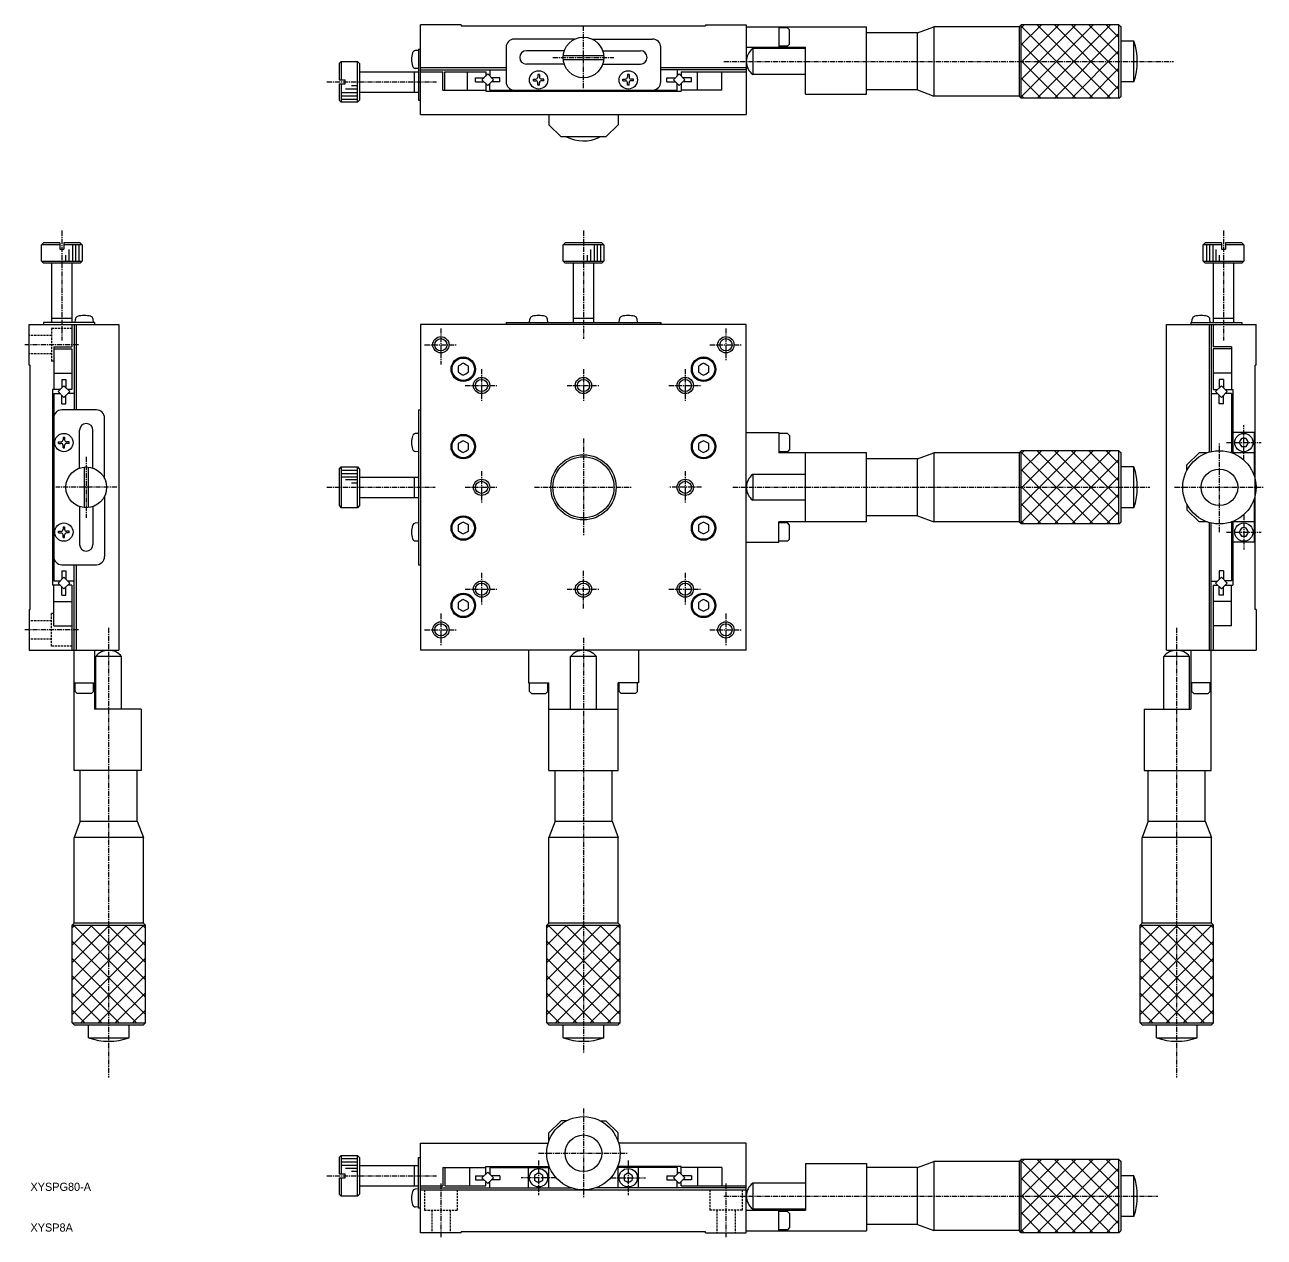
# Model space of a CAD drawing. Extents: x -289 to 254, y 20 to 318.
# Drawn here: x -288.5 to 15.8, y 20.2 to 317.9 of the extents above; entities that cross this region are included whole.
import ezdxf

# ---------------------------------------------------------------- set-up
doc = ezdxf.new("R2010")
doc.units = 0
doc.linetypes.add('CENTER', pattern=[2, 1.25, -0.25, 0.25, -0.25])
doc.linetypes.add('DASHED', pattern=[0.75, 0.5, -0.25])
doc.layers.get('0').update_dxf_attribs({"linetype": 'CONTINUOUS'})
doc.layers.add('CENTER', color=1, linetype='CENTER')

msp = doc.modelspace()

# ---------------------------------------------------------------- linework, layer by layer
at = {"color": 7, "linetype": 'CONTINUOUS'}
for p, q in [((-181.36, 317.86), (-191.36, 317.86)), ((-191.36, 295.86), (-191.36, 317.86)), ((-181.36, 317.86), (-181.36, 317.66)), ((-181.36, 317.66), (-121.36, 317.66)), ((-121.36, 317.86), (-111.36, 317.86)), ((-121.36, 317.86), (-121.36, 317.66)), ((-111.36, 317.86), (-111.36, 295.86)), ((-111.36, 317.36), (-81.86, 317.36)), ((-103.36, 317.36), (-103.36, 312.36)), ((-101.26, 317.11), (-103.36, 317.11)), ((-100.76, 316.61), (-101.26, 317.11)), ((-100.76, 313.11), (-100.76, 316.61)), ((-81.86, 300.86), (-81.86, 317.36)), ((-69.36, 315.88), (-65.36, 317.38)), ((-65.36, 317.38), (-65.36, 300.38)), ((-44.36, 317.38), (-65.36, 317.38)), ((-44.36, 317.38), (-43.86, 317.88)), ((-44.36, 317.38), (-44.36, 300.38)), ((-43.86, 299.88), (-43.86, 317.88)), ((-19.86, 317.88), (-43.86, 317.88)), ((-19.86, 299.88), (-19.86, 317.88)), ((-19.86, 317.88), (-19.36, 317.38)), ((-19.36, 300.38), (-19.36, 317.38)), ((-153.54, 314.36), (-168.36, 314.36)), ((-149.18, 314.36), (-134.36, 314.36)), ((-69.36, 315.88), (-81.86, 315.88)), ((-69.36, 301.88), (-69.36, 315.88)), ((-16.22, 313.88), (-19.36, 313.88)), ((-16.22, 303.88), (-16.22, 313.88)), ((-191.86, 311.61), (-192.64, 311.55)), ((-191.86, 311.86), (-191.36, 311.86)), ((-191.86, 311.86), (-191.86, 299.36)), ((-170.36, 312.36), (-170.36, 303.86)), ((-156.08, 311.51), (-165.36, 311.51)), ((-146.64, 311.51), (-137.36, 311.51)), ((-132.36, 303.86), (-132.36, 312.36)), ((-111.36, 312.36), (-96.86, 312.36)), ((-109.79, 312.04), (-109.79, 305.69)), ((-96.86, 312.04), (-109.79, 312.04)), ((-101.26, 312.61), (-103.36, 312.61)), ((-101.26, 312.61), (-100.76, 313.11)), ((-96.86, 300.86), (-96.86, 312.36)), ((-211.36, 308.36), (-210.86, 308.86)), ((-211.36, 308.36), (-211.36, 304.36)), ((-210.86, 308.86), (-210.86, 304.36)), ((-210.86, 308.86), (-206.86, 308.86)), ((-206.86, 298.86), (-206.86, 308.86)), ((-206.86, 308.86), (-206.36, 308.36)), ((-206.36, 308.36), (-206.36, 299.36)), ((-156.08, 308.21), (-165.36, 308.21)), ((-156.33, 310.36), (-146.38, 310.36)), ((-156.33, 309.36), (-146.38, 309.36)), ((-146.64, 308.21), (-137.36, 308.21)), ((-211.36, 304.36), (-209.86, 304.36)), ((-209.86, 303.36), (-209.86, 304.36)), ((-206.36, 306.36), (-191.86, 306.36)), ((-192.86, 301.36), (-192.86, 306.36)), ((-191.86, 307.11), (-192.64, 307.18)), ((-191.36, 307.36), (-170.36, 307.36)), ((-191.36, 306.86), (-170.36, 306.86)), ((-191.36, 306.36), (-185.86, 306.36)), ((-185.86, 301.86), (-185.86, 306.36)), ((-185.36, 306.36), (-175.36, 306.36)), ((-185.36, 301.86), (-185.36, 306.36)), ((-179.86, 301.86), (-179.86, 306.36)), ((-177.86, 303.88), (-177.86, 304.88)), ((-177.86, 304.88), (-175.77, 304.88)), ((-176.27, 304.38), (-174.86, 305.8)), ((-176.27, 304.38), (-174.86, 302.97)), ((-175.36, 306.36), (-175.36, 305.3)), ((-174.86, 305.8), (-173.44, 304.38)), ((-174.86, 302.97), (-173.44, 304.38)), ((-174.36, 306.86), (-174.36, 305.3)), ((-171.86, 304.88), (-173.94, 304.88)), ((-171.86, 303.88), (-171.86, 304.88)), ((-163.66, 304.56), (-163.06, 304.56)), ((-163.66, 304.16), (-163.66, 304.56)), ((-162.56, 305.66), (-162.56, 305.06)), ((-162.16, 305.66), (-162.56, 305.66)), ((-162.16, 305.66), (-162.16, 305.06)), ((-161.06, 304.56), (-161.66, 304.56)), ((-161.06, 304.16), (-161.06, 304.56)), ((-141.66, 304.56), (-141.06, 304.56)), ((-141.66, 304.16), (-141.66, 304.56)), ((-140.56, 305.66), (-140.56, 305.06)), ((-140.16, 305.66), (-140.56, 305.66)), ((-140.16, 305.66), (-140.16, 305.06)), ((-139.06, 304.56), (-139.66, 304.56)), ((-139.06, 304.16), (-139.06, 304.56)), ((-132.36, 307.36), (-111.36, 307.36)), ((-111.36, 306.86), (-132.36, 306.86)), ((-130.86, 304.88), (-128.77, 304.88)), ((-130.86, 303.88), (-130.86, 304.88)), ((-127.86, 305.8), (-129.27, 304.38)), ((-127.86, 302.97), (-129.27, 304.38)), ((-128.36, 306.86), (-128.36, 305.3)), ((-126.44, 304.38), (-127.86, 305.8)), ((-126.44, 304.38), (-127.86, 302.97)), ((-127.36, 306.36), (-111.36, 306.36)), ((-127.36, 306.36), (-127.36, 305.3)), ((-124.86, 304.88), (-126.94, 304.88)), ((-124.86, 303.88), (-124.86, 304.88)), ((-123.36, 301.86), (-123.36, 306.36)), ((-117.36, 301.86), (-117.36, 306.36)), ((-96.86, 305.69), (-109.79, 305.69)), ((-211.36, 303.36), (-211.36, 299.36)), ((-211.36, 303.36), (-209.86, 303.36)), ((-210.86, 303.36), (-210.86, 298.86)), ((-206.36, 301.36), (-191.86, 301.36)), ((-185.86, 301.86), (-175.36, 301.86)), ((-177.86, 303.88), (-175.77, 303.88)), ((-175.36, 303.47), (-175.36, 301.56)), ((-175.36, 301.56), (-127.36, 301.56)), ((-174.36, 301.86), (-174.36, 303.47)), ((-174.36, 301.86), (-128.36, 301.86)), ((-171.86, 303.88), (-173.94, 303.88)), ((-163.66, 304.16), (-163.06, 304.16)), ((-162.56, 303.06), (-162.56, 303.66)), ((-162.16, 303.06), (-162.56, 303.06)), ((-162.16, 303.06), (-162.16, 303.66)), ((-161.06, 304.16), (-161.66, 304.16)), ((-141.66, 304.16), (-141.06, 304.16)), ((-140.56, 303.06), (-140.56, 303.66)), ((-140.16, 303.06), (-140.56, 303.06)), ((-140.16, 303.06), (-140.16, 303.66)), ((-139.06, 304.16), (-139.66, 304.16)), ((-130.86, 303.88), (-128.77, 303.88)), ((-128.36, 301.86), (-128.36, 303.47)), ((-127.36, 303.47), (-127.36, 301.56)), ((-117.36, 301.86), (-127.36, 301.86)), ((-124.86, 303.88), (-126.94, 303.88)), ((-69.36, 301.88), (-81.86, 301.88)), ((-69.36, 301.88), (-65.36, 300.38)), ((-16.22, 303.88), (-19.36, 303.88)), ((-211.36, 299.36), (-210.86, 298.86)), ((-206.86, 298.86), (-210.86, 298.86)), ((-206.36, 299.36), (-206.86, 298.86)), ((-191.86, 299.36), (-191.36, 299.36)), ((-96.86, 300.86), (-81.86, 300.86)), ((-44.36, 300.38), (-65.36, 300.38)), ((-43.86, 299.88), (-44.36, 300.38)), ((-19.86, 299.88), (-43.86, 299.88)), ((-19.86, 299.88), (-19.36, 300.38)), ((-191.36, 295.86), (-111.36, 295.86)), ((-159.86, 295.86), (-159.86, 293.36)), ((-142.86, 295.86), (-142.86, 293.36)), ((-156.86, 290.36), (-159.86, 293.36)), ((-142.86, 293.36), (-145.86, 290.36)), ((-145.86, 290.36), (-156.86, 290.36)), ((-283.94, 264.32), (-284.44, 263.82)), ((-279.94, 263.82), (-284.44, 263.82)), ((-284.44, 259.82), (-284.44, 263.82)), ((-279.94, 264.32), (-283.94, 264.32)), ((-279.94, 264.32), (-279.94, 262.82)), ((-279.94, 262.82), (-278.94, 262.82)), ((-274.94, 264.32), (-278.94, 264.32)), ((-278.94, 264.32), (-278.94, 262.82)), ((-274.44, 263.82), (-278.94, 263.82)), ((-274.94, 264.32), (-274.44, 263.82)), ((-274.44, 263.82), (-274.44, 259.82)), ((-155.86, 264.32), (-156.36, 263.82)), ((-146.36, 263.82), (-156.36, 263.82)), ((-156.36, 259.82), (-156.36, 263.82)), ((-146.86, 264.32), (-155.86, 264.32)), ((-146.86, 264.32), (-146.36, 263.82)), ((-146.36, 263.82), (-146.36, 259.82)), ((1.3, 264.32), (0.8, 263.82)), ((5.3, 263.82), (0.8, 263.82)), ((0.8, 259.82), (0.8, 263.82)), ((5.3, 264.32), (1.3, 264.32)), ((5.3, 264.32), (5.3, 262.82)), ((5.3, 262.82), (6.3, 262.82)), ((10.3, 264.32), (6.3, 264.32)), ((6.3, 264.32), (6.3, 262.82)), ((10.8, 263.82), (6.3, 263.82)), ((10.3, 264.32), (10.8, 263.82)), ((10.8, 263.82), (10.8, 259.82)), ((-284.44, 259.82), (-274.44, 259.82)), ((-283.94, 259.32), (-284.44, 259.82)), ((-274.94, 259.32), (-283.94, 259.32)), ((-281.94, 259.32), (-281.94, 244.82)), ((-276.94, 259.32), (-276.94, 244.82)), ((-274.44, 259.82), (-274.94, 259.32)), ((-156.36, 259.82), (-146.36, 259.82)), ((-155.86, 259.32), (-156.36, 259.82)), ((-146.86, 259.32), (-155.86, 259.32)), ((-153.86, 259.32), (-153.86, 244.82)), ((-148.86, 259.32), (-148.86, 244.82)), ((-146.36, 259.82), (-146.86, 259.32)), ((0.8, 259.82), (10.8, 259.82)), ((1.3, 259.32), (0.8, 259.82)), ((10.3, 259.32), (1.3, 259.32)), ((3.3, 259.32), (3.3, 244.82)), ((8.3, 259.32), (8.3, 244.82)), ((10.8, 259.82), (10.3, 259.32)), ((-287.44, 234.32), (-287.44, 244.32)), ((-287.44, 244.32), (-265.44, 244.32)), ((-283.94, 244.82), (-283.94, 244.32)), ((-271.44, 244.82), (-283.94, 244.82)), ((-281.94, 245.82), (-276.94, 245.82)), ((-276.94, 244.32), (-276.94, 238.82)), ((-276.44, 244.32), (-276.44, 223.32)), ((-276.19, 244.82), (-276.12, 245.6)), ((-275.94, 244.32), (-275.94, 223.32)), ((-271.69, 244.82), (-271.75, 245.6)), ((-271.44, 244.82), (-271.44, 244.32)), ((-265.44, 244.32), (-265.44, 164.32)), ((-191.36, 244.32), (-191.36, 164.32)), ((-111.36, 244.32), (-191.36, 244.32)), ((-170.36, 244.82), (-132.36, 244.82)), ((-170.36, 244.82), (-170.36, 244.32)), ((-164.61, 244.82), (-164.54, 245.6)), ((-160.11, 244.82), (-160.18, 245.6)), ((-153.86, 245.82), (-148.86, 245.82)), ((-142.61, 244.82), (-142.54, 245.6)), ((-138.11, 244.82), (-138.18, 245.6)), ((-132.36, 244.82), (-132.36, 244.32)), ((-111.36, 164.32), (-111.36, 244.32)), ((-8.2, 244.32), (13.8, 244.32)), ((-8.2, 164.32), (-8.2, 244.32)), ((-2.2, 244.82), (-2.2, 244.32)), ((-2.2, 244.82), (10.3, 244.82)), ((-1.95, 244.82), (-1.88, 245.6)), ((2.3, 244.32), (2.3, 212.97)), ((2.55, 244.82), (2.48, 245.6)), ((2.8, 244.32), (2.8, 213.1)), ((3.3, 245.82), (8.3, 245.82)), ((3.3, 244.32), (3.3, 238.82)), ((10.3, 244.82), (10.3, 244.32)), ((13.8, 234.32), (13.8, 244.32)), ((-281.44, 238.82), (-276.94, 238.82)), ((-281.44, 238.82), (-281.44, 228.32)), ((-281.44, 238.32), (-276.94, 238.32)), ((-276.94, 238.32), (-276.94, 228.32)), ((7.8, 238.82), (3.3, 238.82)), ((3.3, 238.32), (3.3, 228.32)), ((7.8, 238.32), (3.3, 238.32)), ((7.8, 238.82), (7.8, 228.32)), ((-287.44, 234.32), (-287.24, 234.32)), ((-287.24, 174.32), (-287.24, 234.32)), ((-281.44, 232.32), (-276.94, 232.32)), ((7.8, 232.32), (3.3, 232.32)), ((13.8, 234.32), (13.6, 234.32)), ((13.6, 174.32), (13.6, 234.32)), ((-281.74, 228.32), (-281.74, 180.32)), ((-279.83, 228.32), (-281.74, 228.32)), ((-278.92, 229.24), (-280.33, 227.82)), ((-279.42, 230.82), (-278.42, 230.82)), ((-279.42, 230.82), (-279.42, 228.74)), ((-278.92, 229.24), (-277.5, 227.82)), ((-278.42, 230.82), (-278.42, 228.74)), ((-276.94, 228.32), (-278, 228.32)), ((3.3, 228.32), (4.37, 228.32)), ((5.28, 229.24), (3.87, 227.82)), ((5.78, 230.82), (4.78, 230.82)), ((4.78, 230.82), (4.78, 228.74)), ((5.28, 229.24), (6.7, 227.82)), ((5.78, 230.82), (5.78, 228.74)), ((6.2, 228.32), (8.1, 228.32)), ((8.1, 228.32), (8.1, 212.82)), ((-281.44, 227.32), (-281.44, 181.33)), ((-281.44, 227.32), (-279.83, 227.32)), ((-280.33, 227.82), (-278.92, 226.41)), ((-279.42, 224.82), (-279.42, 226.91)), ((-277.5, 227.82), (-278.92, 226.41)), ((-278.42, 224.82), (-278.42, 226.91)), ((-276.44, 227.32), (-278, 227.32)), ((2.8, 227.32), (4.37, 227.32)), ((3.87, 227.82), (5.28, 226.41)), ((4.78, 224.82), (4.78, 226.91)), ((6.7, 227.82), (5.28, 226.41)), ((5.78, 224.82), (5.78, 226.91)), ((7.8, 227.32), (6.19, 227.32)), ((7.8, 227.32), (7.8, 212.82)), ((-270.94, 223.32), (-279.44, 223.32)), ((-279.42, 224.82), (-278.42, 224.82)), ((-191.86, 223.32), (-191.86, 185.32)), ((-191.86, 223.32), (-191.36, 223.32)), ((5.78, 224.82), (4.78, 224.82)), ((-268.94, 206.5), (-268.94, 221.32)), ((-279.14, 216.62), (-279.14, 216.02)), ((-279.14, 216.62), (-278.74, 216.62)), ((-278.74, 216.62), (-278.74, 216.02)), ((-275.09, 209.04), (-275.09, 218.32)), ((-271.79, 209.04), (-271.79, 218.32)), ((-191.86, 217.57), (-192.64, 217.5)), ((-111.36, 217.82), (-103.36, 217.82)), ((-103.36, 217.82), (-103.36, 212.82)), ((-101.26, 217.57), (-103.36, 217.57)), ((-101.26, 217.57), (-100.76, 217.07)), ((-100.76, 217.07), (-100.76, 213.57)), ((13.3, 217.82), (8.3, 217.82)), ((13.3, 217.82), (13.3, 207.28)), ((-280.24, 215.52), (-279.64, 215.52)), ((-280.24, 215.12), (-280.24, 215.52)), ((-280.24, 215.12), (-279.64, 215.12)), ((-279.14, 214.02), (-279.14, 214.62)), ((-279.14, 214.02), (-278.74, 214.02)), ((-278.74, 214.02), (-278.74, 214.62)), ((-277.64, 215.52), (-278.24, 215.52)), ((-277.64, 215.12), (-278.24, 215.12)), ((-277.64, 215.12), (-277.64, 215.52)), ((-191.86, 213.07), (-192.64, 213.14)), ((-101.26, 213.07), (-103.36, 213.07)), ((-100.76, 213.57), (-101.26, 213.07)), ((-44.36, 212.82), (-43.86, 213.32)), ((-43.86, 195.32), (-43.86, 213.32)), ((-19.86, 213.32), (-43.86, 213.32)), ((-19.86, 195.32), (-19.86, 213.32)), ((-19.86, 213.32), (-19.36, 212.82)), ((-81.86, 212.82), (-103.36, 212.82)), ((-96.86, 195.82), (-96.86, 212.82)), ((-81.86, 195.82), (-81.86, 212.82)), ((-69.36, 211.32), (-81.86, 211.32)), ((-69.36, 211.32), (-65.36, 212.82)), ((-69.36, 197.32), (-69.36, 211.32)), ((-65.36, 212.82), (-65.36, 195.82)), ((-44.36, 212.82), (-65.36, 212.82)), ((-44.36, 212.82), (-44.36, 195.82)), ((-19.36, 195.82), (-19.36, 212.82)), ((-0.2, 212.82), (-3.2, 209.82)), ((1.84, 212.82), (-0.2, 212.82)), ((13.3, 212.82), (7.76, 212.82)), ((-273.94, 209.3), (-273.94, 199.35)), ((-272.94, 209.3), (-272.94, 199.35)), ((-211.36, 208.82), (-210.86, 209.32)), ((-211.36, 208.82), (-211.36, 199.82)), ((-210.86, 209.32), (-210.86, 199.32)), ((-210.86, 209.32), (-206.86, 209.32)), ((-206.86, 199.32), (-206.86, 209.32)), ((-206.86, 209.32), (-206.36, 208.82)), ((-206.36, 208.82), (-206.36, 199.82)), ((-109.79, 207.5), (-109.79, 201.15)), ((-96.86, 207.5), (-109.79, 207.5)), ((-16.22, 209.32), (-19.36, 209.32)), ((-16.22, 199.32), (-16.22, 209.32)), ((-3.2, 208.45), (-3.2, 209.82)), ((-206.36, 206.82), (-191.86, 206.82)), ((-192.86, 201.82), (-192.86, 206.82)), ((-268.94, 202.14), (-268.94, 187.32)), ((-206.36, 201.82), (-191.86, 201.82)), ((-96.86, 201.15), (-109.79, 201.15)), ((13.3, 201.36), (13.3, 190.82)), ((-275.09, 199.6), (-275.09, 190.32)), ((-271.79, 199.6), (-271.79, 190.32)), ((-211.36, 199.82), (-210.86, 199.32)), ((-206.86, 199.32), (-210.86, 199.32)), ((-206.36, 199.82), (-206.86, 199.32)), ((-16.22, 199.32), (-19.36, 199.32)), ((-3.2, 200.2), (-3.2, 198.82)), ((-3.2, 198.82), (-0.2, 195.82)), ((-191.86, 195.57), (-192.64, 195.5)), ((-81.86, 195.82), (-103.36, 195.82)), ((-103.36, 190.82), (-103.36, 195.82)), ((-101.26, 195.57), (-103.36, 195.57)), ((-100.76, 195.07), (-101.26, 195.57)), ((-100.76, 191.57), (-100.76, 195.07)), ((-69.36, 197.32), (-81.86, 197.32)), ((-69.36, 197.32), (-65.36, 195.82)), ((-44.36, 195.82), (-65.36, 195.82)), ((-43.86, 195.32), (-44.36, 195.82)), ((-19.86, 195.32), (-43.86, 195.32)), ((-19.86, 195.32), (-19.36, 195.82)), ((1.84, 195.82), (-0.2, 195.82)), ((2.3, 195.68), (2.3, 164.32)), ((2.8, 134.82), (2.8, 195.55)), ((13.3, 195.82), (7.76, 195.82)), ((7.8, 195.84), (7.8, 181.33)), ((8.1, 195.82), (8.1, 180.32)), ((-280.24, 193.52), (-279.64, 193.52)), ((-280.24, 193.12), (-280.24, 193.52)), ((-280.24, 193.12), (-279.64, 193.12)), ((-279.14, 194.62), (-279.14, 194.02)), ((-279.14, 194.62), (-278.74, 194.62)), ((-279.14, 192.02), (-279.14, 192.62)), ((-279.14, 192.02), (-278.74, 192.02)), ((-278.74, 194.62), (-278.74, 194.02)), ((-278.74, 192.02), (-278.74, 192.62)), ((-277.64, 193.52), (-278.24, 193.52)), ((-277.64, 193.12), (-278.24, 193.12)), ((-277.64, 193.12), (-277.64, 193.52)), ((-191.86, 191.07), (-192.64, 191.14)), ((-111.36, 190.82), (-103.36, 190.82)), ((-101.26, 191.07), (-103.36, 191.07)), ((-101.26, 191.07), (-100.76, 191.57)), ((13.3, 190.82), (8.3, 190.82)), ((-279.44, 185.32), (-270.94, 185.32)), ((-279.42, 183.82), (-279.42, 181.74)), ((-279.42, 183.82), (-278.42, 183.82)), ((-278.42, 183.82), (-278.42, 181.74)), ((-276.44, 134.82), (-276.44, 185.32)), ((-275.94, 185.32), (-275.94, 164.32)), ((-191.86, 185.32), (-191.36, 185.32)), ((4.78, 183.82), (4.78, 181.74)), ((5.78, 183.82), (4.78, 183.82)), ((5.78, 183.82), (5.78, 181.74)), ((-279.83, 180.32), (-281.74, 180.32)), ((-281.44, 181.33), (-279.83, 181.33)), ((-281.44, 170.32), (-281.44, 180.32)), ((-280.33, 180.82), (-278.92, 182.24)), ((-278.92, 179.41), (-280.33, 180.82)), ((-279.42, 177.82), (-279.42, 179.91)), ((-277.5, 180.82), (-278.92, 182.24)), ((-278.92, 179.41), (-277.5, 180.82)), ((-278.42, 177.82), (-278.42, 179.91)), ((-276.44, 181.32), (-278, 181.32)), ((-276.94, 180.32), (-278, 180.32)), ((-276.94, 180.32), (-276.94, 164.32)), ((2.8, 181.32), (4.37, 181.32)), ((3.3, 180.32), (3.3, 164.32)), ((3.3, 180.32), (4.37, 180.32)), ((3.87, 180.82), (5.28, 182.24)), ((5.28, 179.41), (3.87, 180.82)), ((4.78, 177.82), (4.78, 179.91)), ((6.7, 180.82), (5.28, 182.24)), ((5.28, 179.41), (6.7, 180.82)), ((5.78, 177.82), (5.78, 179.91)), ((7.8, 181.33), (6.19, 181.33)), ((6.2, 180.32), (8.1, 180.32)), ((7.8, 170.32), (7.8, 180.32)), ((-279.42, 177.82), (-278.42, 177.82)), ((5.78, 177.82), (4.78, 177.82)), ((-287.44, 174.32), (-287.44, 164.32)), ((-287.44, 174.32), (-287.24, 174.32)), ((-281.44, 176.32), (-276.94, 176.32)), ((7.8, 176.32), (3.3, 176.32)), ((13.8, 174.32), (13.6, 174.32)), ((13.8, 174.32), (13.8, 164.32)), ((-281.44, 170.32), (-276.94, 170.32)), ((7.8, 170.32), (3.3, 170.32)), ((-287.44, 164.32), (-265.44, 164.32)), ((-271.44, 164.32), (-271.44, 149.82)), ((-264.76, 162.75), (-271.11, 162.75)), ((-271.11, 149.82), (-271.11, 162.75)), ((-264.76, 149.82), (-264.76, 162.75)), ((-111.36, 164.32), (-191.36, 164.32)), ((-164.86, 164.32), (-164.86, 156.32)), ((-148.18, 162.75), (-154.53, 162.75)), ((-154.53, 149.82), (-154.53, 162.75)), ((-148.18, 149.82), (-148.18, 162.75)), ((-137.86, 164.32), (-137.86, 156.32)), ((-2.52, 162.75), (-8.87, 162.75)), ((-8.87, 149.82), (-8.87, 162.75)), ((-8.2, 164.32), (13.8, 164.32)), ((-2.52, 149.82), (-2.52, 162.75)), ((-2.2, 164.32), (-2.2, 149.82)), ((-276.44, 156.32), (-271.44, 156.32)), ((-276.19, 154.22), (-276.19, 156.32)), ((-271.69, 154.22), (-271.69, 156.32)), ((-164.86, 156.32), (-159.86, 156.32)), ((-164.61, 154.22), (-164.61, 156.32)), ((-160.11, 154.22), (-160.11, 156.32)), ((-159.86, 134.82), (-159.86, 156.32)), ((-137.86, 156.32), (-142.86, 156.32)), ((-142.86, 134.82), (-142.86, 156.32)), ((-142.61, 154.22), (-142.61, 156.32)), ((-138.11, 154.22), (-138.11, 156.32)), ((2.8, 156.32), (-2.2, 156.32)), ((-1.95, 154.22), (-1.95, 156.32)), ((2.55, 154.22), (2.55, 156.32)), ((-275.69, 153.72), (-276.19, 154.22)), ((-272.19, 153.72), (-275.69, 153.72)), ((-271.69, 154.22), (-272.19, 153.72)), ((-164.61, 154.22), (-164.11, 153.72)), ((-164.11, 153.72), (-160.61, 153.72)), ((-160.61, 153.72), (-160.11, 154.22)), ((-142.11, 153.72), (-142.61, 154.22)), ((-138.61, 153.72), (-142.11, 153.72)), ((-138.11, 154.22), (-138.61, 153.72)), ((-1.95, 154.22), (-1.45, 153.72)), ((-1.45, 153.72), (2.05, 153.72)), ((2.05, 153.72), (2.55, 154.22)), ((-259.94, 149.82), (-271.44, 149.82)), ((-259.94, 149.82), (-259.94, 134.82)), ((-159.86, 149.82), (-142.86, 149.82)), ((-13.7, 149.82), (-13.7, 134.82)), ((-13.7, 149.82), (-2.2, 149.82)), ((-259.94, 134.82), (-276.44, 134.82)), ((-274.92, 122.32), (-274.92, 134.82)), ((-260.92, 122.32), (-260.92, 134.82)), ((-159.86, 134.82), (-142.86, 134.82)), ((-158.34, 122.32), (-158.34, 134.82)), ((-144.34, 122.32), (-144.34, 134.82)), ((-13.7, 134.82), (2.8, 134.82)), ((-12.68, 122.32), (-12.68, 134.82)), ((1.32, 122.32), (1.32, 134.82)), ((-274.92, 122.32), (-276.42, 118.32)), ((-274.92, 122.32), (-260.92, 122.32)), ((-260.92, 122.32), (-259.42, 118.32)), ((-158.34, 122.32), (-159.84, 118.32)), ((-158.34, 122.32), (-144.34, 122.32)), ((-144.34, 122.32), (-142.84, 118.32)), ((-12.68, 122.32), (-14.18, 118.32)), ((-12.68, 122.32), (1.32, 122.32)), ((1.32, 122.32), (2.82, 118.32)), ((-259.42, 118.32), (-276.42, 118.32)), ((-276.42, 97.32), (-276.42, 118.32)), ((-259.42, 97.32), (-259.42, 118.32)), ((-142.84, 118.32), (-159.84, 118.32)), ((-159.84, 97.32), (-159.84, 118.32)), ((-142.84, 97.32), (-142.84, 118.32)), ((2.82, 118.32), (-14.18, 118.32)), ((-14.18, 97.32), (-14.18, 118.32)), ((2.82, 97.32), (2.82, 118.32)), ((-276.92, 96.82), (-276.42, 97.32)), ((-276.92, 96.14), (-276.24, 96.82)), ((-276.92, 96.82), (-258.92, 96.82)), ((-276.92, 72.82), (-276.92, 96.82)), ((-259.42, 97.32), (-276.42, 97.32)), ((-259.42, 97.32), (-258.92, 96.82)), ((-258.92, 72.82), (-258.92, 96.82)), ((-160.34, 96.82), (-159.84, 97.32)), ((-160.34, 96.14), (-159.66, 96.82)), ((-160.34, 96.82), (-142.34, 96.82)), ((-160.34, 72.82), (-160.34, 96.82)), ((-142.84, 97.32), (-159.84, 97.32)), ((-142.84, 97.32), (-142.34, 96.82)), ((-142.34, 72.82), (-142.34, 96.82)), ((-14.68, 96.82), (-14.18, 97.32)), ((-14.68, 96.82), (3.32, 96.82)), ((-14.68, 72.82), (-14.68, 96.82)), ((2.82, 97.32), (-14.18, 97.32)), ((2.82, 97.32), (3.32, 96.82)), ((3.32, 72.82), (3.32, 96.82)), ((-276.92, 72.82), (-258.92, 72.82)), ((-276.92, 72.82), (-276.42, 72.32)), ((-276.42, 72.32), (-259.42, 72.32)), ((-272.92, 69.18), (-272.92, 72.32)), ((-262.92, 69.18), (-262.92, 72.32)), ((-258.92, 72.82), (-259.42, 72.32)), ((-160.34, 72.82), (-142.34, 72.82)), ((-160.34, 72.82), (-159.84, 72.32)), ((-159.84, 72.32), (-142.84, 72.32)), ((-156.34, 69.18), (-156.34, 72.32)), ((-146.34, 69.18), (-146.34, 72.32)), ((-142.34, 72.82), (-142.84, 72.32)), ((-14.68, 72.82), (3.32, 72.82)), ((-14.68, 72.82), (-14.18, 72.32)), ((-14.18, 72.32), (2.82, 72.32)), ((-10.68, 69.18), (-10.68, 72.32)), ((-0.68, 69.18), (-0.68, 72.32)), ((3.32, 72.82), (2.82, 72.32)), ((-272.92, 69.18), (-262.92, 69.18)), ((-156.34, 69.18), (-146.34, 69.18)), ((-10.68, 69.18), (-0.68, 69.18)), ((-156.86, 48.81), (-159.86, 45.81)), ((-155.48, 48.81), (-156.86, 48.81)), ((-147.24, 48.81), (-145.86, 48.81)), ((-145.86, 48.81), (-142.86, 45.81)), ((-159.86, 43.76), (-159.86, 45.81)), ((-142.86, 43.76), (-142.86, 45.81)), ((-191.36, 21.31), (-191.36, 43.31)), ((-191.36, 43.31), (-160, 43.31)), ((-111.36, 43.31), (-142.71, 43.31)), ((-111.36, 21.31), (-111.36, 43.31)), ((-211.36, 39.81), (-210.86, 40.31)), ((-211.36, 39.81), (-211.36, 35.81)), ((-210.86, 40.31), (-210.86, 35.81)), ((-210.86, 40.31), (-206.86, 40.31)), ((-206.86, 30.31), (-206.86, 40.31)), ((-206.86, 40.31), (-206.36, 39.81)), ((-206.36, 39.81), (-206.36, 30.81)), ((-191.86, 39.81), (-191.36, 39.81)), ((-191.86, 27.31), (-191.86, 39.81)), ((-206.36, 37.81), (-191.86, 37.81)), ((-192.86, 32.81), (-192.86, 37.81)), ((-185.86, 37.31), (-185.86, 32.81)), ((-185.86, 37.31), (-175.36, 37.31)), ((-185.36, 37.31), (-185.36, 32.81)), ((-179.36, 37.31), (-179.36, 32.81)), ((-175.36, 35.7), (-175.36, 37.61)), ((-175.36, 37.61), (-159.86, 37.61)), ((-174.36, 37.31), (-174.36, 35.7)), ((-174.36, 37.31), (-159.86, 37.31)), ((-164.86, 32.31), (-164.86, 37.31)), ((-159.86, 32.31), (-159.86, 37.61)), ((-142.86, 32.31), (-142.86, 37.85)), ((-127.36, 37.61), (-142.86, 37.61)), ((-128.36, 37.31), (-142.86, 37.31)), ((-137.86, 32.31), (-137.86, 37.31)), ((-128.36, 37.31), (-128.36, 35.7)), ((-127.36, 35.7), (-127.36, 37.61)), ((-117.36, 37.31), (-127.36, 37.31)), ((-123.36, 37.31), (-123.36, 32.81)), ((-117.36, 37.31), (-117.36, 32.81)), ((-96.86, 38.31), (-81.86, 38.31)), ((-96.86, 38.31), (-96.86, 26.81)), ((-81.86, 38.31), (-81.86, 21.81)), ((-69.36, 37.32), (-81.86, 37.32)), ((-69.36, 37.32), (-65.36, 38.82)), ((-69.36, 23.32), (-69.36, 37.32)), ((-65.36, 38.82), (-65.36, 21.82)), ((-44.36, 38.82), (-65.36, 38.82)), ((-44.36, 38.82), (-43.86, 39.32)), ((-44.36, 38.82), (-44.36, 21.82)), ((-43.86, 21.32), (-43.86, 39.32)), ((-19.86, 39.32), (-43.86, 39.32)), ((-19.86, 21.32), (-19.86, 39.32)), ((-19.86, 39.32), (-19.36, 38.82)), ((-19.36, 21.82), (-19.36, 38.82)), ((-211.36, 35.81), (-209.86, 35.81)), ((-211.36, 34.81), (-211.36, 30.81)), ((-211.36, 34.81), (-209.86, 34.81)), ((-210.86, 34.81), (-210.86, 30.31)), ((-209.86, 34.81), (-209.86, 35.81)), ((-177.86, 35.29), (-177.86, 34.29)), ((-177.86, 35.29), (-175.77, 35.29)), ((-177.86, 34.29), (-175.77, 34.29)), ((-176.27, 34.79), (-174.86, 36.2)), ((-176.27, 34.79), (-174.86, 33.37)), ((-175.36, 32.81), (-175.36, 33.87)), ((-174.86, 36.2), (-173.44, 34.79)), ((-174.86, 33.37), (-173.44, 34.79)), ((-174.36, 32.31), (-174.36, 33.87)), ((-171.86, 35.29), (-173.94, 35.29)), ((-171.86, 34.29), (-173.94, 34.29)), ((-171.86, 35.29), (-171.86, 34.29)), ((-130.86, 35.29), (-128.77, 35.29)), ((-130.86, 35.29), (-130.86, 34.29)), ((-130.86, 34.29), (-128.77, 34.29)), ((-127.86, 36.2), (-129.27, 34.79)), ((-127.86, 33.37), (-129.27, 34.79)), ((-128.36, 32.31), (-128.36, 33.87)), ((-126.44, 34.79), (-127.86, 36.2)), ((-126.44, 34.79), (-127.86, 33.37)), ((-127.36, 32.81), (-127.36, 33.87)), ((-124.86, 35.29), (-126.94, 35.29)), ((-124.86, 34.29), (-126.94, 34.29)), ((-124.86, 35.29), (-124.86, 34.29)), ((-109.79, 33.48), (-109.79, 27.13)), ((-96.86, 33.48), (-109.79, 33.48)), ((-16.22, 35.32), (-19.36, 35.32)), ((-16.22, 25.32), (-16.22, 35.32)), ((-211.36, 30.81), (-210.86, 30.31)), ((-206.36, 30.81), (-206.86, 30.31)), ((-206.36, 32.81), (-191.86, 32.81)), ((-191.86, 32.06), (-192.64, 31.99)), ((-191.36, 32.81), (-185.86, 32.81)), ((-191.36, 32.31), (-154.32, 32.31)), ((-191.36, 31.81), (-111.36, 31.81)), ((-185.36, 32.81), (-175.36, 32.81)), ((-111.36, 32.31), (-148.4, 32.31)), ((-127.36, 32.81), (-111.36, 32.81)), ((-206.86, 30.31), (-210.86, 30.31)), ((-191.86, 27.56), (-192.64, 27.63)), ((-191.36, 27.31), (-191.86, 27.31)), ((-111.36, 26.81), (-96.86, 26.81)), ((-96.86, 27.13), (-109.79, 27.13)), ((-103.36, 21.81), (-103.36, 26.81)), ((-101.26, 26.56), (-103.36, 26.56)), ((-101.26, 26.56), (-100.76, 26.06)), ((-100.76, 26.06), (-100.76, 22.56)), ((-16.22, 25.32), (-19.36, 25.32)), ((-181.36, 21.31), (-191.36, 21.31)), ((-181.36, 21.31), (-181.36, 21.51)), ((-121.36, 21.51), (-181.36, 21.51)), ((-121.36, 21.31), (-121.36, 21.51)), ((-121.36, 21.31), (-111.36, 21.31)), ((-111.36, 21.81), (-81.86, 21.81)), ((-101.26, 22.06), (-103.36, 22.06)), ((-100.76, 22.56), (-101.26, 22.06)), ((-69.36, 23.32), (-81.86, 23.32)), ((-69.36, 23.32), (-65.36, 21.82)), ((-44.36, 21.82), (-65.36, 21.82)), ((-43.86, 21.32), (-44.36, 21.82)), ((-19.86, 21.32), (-43.86, 21.32)), ((-19.86, 21.32), (-19.36, 21.82))]:
    msp.add_line(p, q, dxfattribs=at)
at = {"color": 3, "linetype": 'CONTINUOUS'}
for p, q in [((-43.86, 317.17), (-43.14, 317.88)), ((-43.86, 312.92), (-38.9, 317.88)), ((-43.86, 308.68), (-34.66, 317.88)), ((-43.86, 304.44), (-30.42, 317.88)), ((-43.86, 300.19), (-26.17, 317.88)), ((-26.21, 299.88), (-43.86, 317.53)), ((-21.96, 299.88), (-39.96, 317.88)), ((-39.93, 299.88), (-21.93, 317.88)), ((-19.86, 302.02), (-35.72, 317.88)), ((-19.86, 306.26), (-31.48, 317.88)), ((-19.86, 310.5), (-27.24, 317.88)), ((-19.86, 314.75), (-22.99, 317.88)), ((-35.69, 299.88), (-19.86, 315.71)), ((-30.45, 299.88), (-43.86, 313.29)), ((-31.44, 299.88), (-19.86, 311.47)), ((-34.69, 299.88), (-43.86, 309.05)), ((-38.94, 299.88), (-43.86, 304.8)), ((-27.2, 299.88), (-19.86, 307.22)), ((-206.86, 302.06), (-209.76, 302.06)), ((-206.86, 302.86), (-208.33, 302.86)), ((-22.96, 299.88), (-19.86, 302.98)), ((-210.86, 301.26), (-206.86, 301.26)), ((-210.86, 300.46), (-206.86, 300.46)), ((-210.86, 299.66), (-206.86, 299.66)), ((-43.18, 299.88), (-43.86, 300.56)), ((-277.64, 259.82), (-277.64, 262.72)), ((-276.84, 263.82), (-276.84, 259.82)), ((-276.04, 263.82), (-276.04, 259.82)), ((-275.24, 263.82), (-275.24, 259.82)), ((-149.56, 259.82), (-149.56, 262.72)), ((-148.76, 263.82), (-148.76, 259.82)), ((-147.96, 263.82), (-147.96, 259.82)), ((-147.16, 263.82), (-147.16, 259.82)), ((1.6, 263.82), (1.6, 259.82)), ((2.4, 263.82), (2.4, 259.82)), ((3.2, 263.82), (3.2, 259.82)), ((4, 259.82), (4, 262.72)), ((-278.44, 259.82), (-278.44, 261.3)), ((-150.36, 259.82), (-150.36, 261.3)), ((4.8, 259.82), (4.8, 261.3)), ((-43.86, 212.61), (-43.14, 213.32)), ((-43.86, 208.36), (-38.9, 213.32)), ((-43.86, 204.12), (-34.66, 213.32)), ((-43.86, 199.88), (-30.42, 213.32)), ((-43.86, 195.64), (-26.17, 213.32)), ((-21.96, 195.32), (-39.96, 213.32)), ((-39.93, 195.32), (-21.93, 213.32)), ((-19.86, 197.46), (-35.72, 213.32)), ((-19.86, 201.7), (-31.48, 213.32)), ((-19.86, 205.94), (-27.24, 213.32)), ((-19.86, 210.19), (-22.99, 213.32)), ((-26.21, 195.32), (-43.86, 212.97)), ((-35.69, 195.32), (-19.86, 211.15)), ((-210.86, 208.52), (-206.86, 208.52)), ((-210.86, 207.72), (-206.86, 207.72)), ((-30.45, 195.32), (-43.86, 208.73)), ((-210.86, 206.92), (-206.86, 206.92)), ((-206.86, 206.12), (-209.76, 206.12)), ((-206.86, 205.32), (-208.33, 205.32)), ((-34.69, 195.32), (-43.86, 204.49)), ((-31.44, 195.32), (-19.86, 206.91)), ((-27.2, 195.32), (-19.86, 202.66)), ((-38.94, 195.32), (-43.86, 200.25)), ((-22.96, 195.32), (-19.86, 198.42)), ((-43.18, 195.32), (-43.86, 196)), ((-276.92, 79.17), (-259.27, 96.82)), ((-276.92, 83.41), (-263.51, 96.82)), ((-276.92, 87.66), (-267.75, 96.82)), ((-276.92, 91.9), (-271.99, 96.82)), ((-276.6, 96.82), (-258.92, 79.14)), ((-272.36, 96.82), (-258.92, 83.38)), ((-268.12, 96.82), (-258.92, 87.62)), ((-263.88, 96.82), (-258.92, 91.86)), ((-259.63, 96.82), (-258.92, 96.11)), ((-160.34, 79.17), (-142.69, 96.82)), ((-160.34, 83.41), (-146.93, 96.82)), ((-160.34, 87.66), (-151.18, 96.82)), ((-160.34, 91.9), (-155.42, 96.82)), ((-160.03, 96.82), (-142.34, 79.14)), ((-155.79, 96.82), (-142.34, 83.38)), ((-151.54, 96.82), (-142.34, 87.62)), ((-147.3, 96.82), (-142.34, 91.86)), ((-143.06, 96.82), (-142.34, 96.11)), ((-14.68, 79.17), (2.97, 96.82)), ((-14.68, 83.41), (-1.27, 96.82)), ((-14.68, 87.66), (-5.51, 96.82)), ((-14.68, 91.9), (-9.76, 96.82)), ((-14.68, 96.14), (-14, 96.82)), ((-14.37, 96.82), (3.32, 79.14)), ((-10.12, 96.82), (3.32, 83.38)), ((-5.88, 96.82), (3.32, 87.62)), ((-1.64, 96.82), (3.32, 91.86)), ((2.6, 96.82), (3.32, 96.11)), ((-276.92, 74.93), (-258.92, 92.93)), ((-276.92, 92.89), (-258.92, 74.89)), ((-160.34, 74.93), (-142.34, 92.93)), ((-160.34, 92.89), (-142.34, 74.89)), ((-14.68, 74.93), (3.32, 92.93)), ((-14.68, 92.89), (3.32, 74.89)), ((-276.92, 88.65), (-261.09, 72.82)), ((-274.78, 72.82), (-258.92, 88.69)), ((-160.34, 88.65), (-144.51, 72.82)), ((-158.2, 72.82), (-142.34, 88.69)), ((-14.68, 88.65), (1.15, 72.82)), ((-12.54, 72.82), (3.32, 88.69)), ((-276.92, 84.41), (-265.33, 72.82)), ((-270.54, 72.82), (-258.92, 84.44)), ((-160.34, 84.41), (-148.76, 72.82)), ((-153.96, 72.82), (-142.34, 84.44)), ((-14.68, 84.41), (-3.09, 72.82)), ((-8.3, 72.82), (3.32, 84.44)), ((-276.92, 80.16), (-269.58, 72.82)), ((-266.3, 72.82), (-258.92, 80.2)), ((-160.34, 80.16), (-153, 72.82)), ((-149.72, 72.82), (-142.34, 80.2)), ((-14.68, 80.16), (-7.34, 72.82)), ((-4.06, 72.82), (3.32, 80.2)), ((-276.92, 75.92), (-273.82, 72.82)), ((-262.05, 72.82), (-258.92, 75.96)), ((-160.34, 75.92), (-157.24, 72.82)), ((-145.48, 72.82), (-142.34, 75.96)), ((-14.68, 75.92), (-11.58, 72.82)), ((0.19, 72.82), (3.32, 75.96)), ((-210.86, 39.51), (-206.86, 39.51)), ((-210.86, 38.71), (-206.86, 38.71)), ((-210.86, 37.91), (-206.86, 37.91)), ((-206.86, 37.11), (-209.76, 37.11)), ((-43.86, 38.61), (-43.14, 39.32)), ((-43.86, 34.37), (-38.9, 39.32)), ((-43.86, 30.12), (-34.66, 39.32)), ((-43.86, 25.88), (-30.42, 39.32)), ((-43.86, 21.64), (-26.17, 39.32)), ((-26.21, 21.32), (-43.86, 38.98)), ((-21.96, 21.32), (-39.96, 39.32)), ((-39.93, 21.32), (-21.93, 39.32)), ((-19.86, 23.46), (-35.72, 39.32)), ((-35.69, 21.32), (-19.86, 37.15)), ((-19.86, 27.7), (-31.48, 39.32)), ((-19.86, 31.95), (-27.24, 39.32)), ((-19.86, 36.19), (-22.99, 39.32)), ((-206.86, 36.31), (-208.33, 36.31)), ((-30.45, 21.32), (-43.86, 34.73)), ((-34.69, 21.32), (-43.86, 30.49)), ((-31.44, 21.32), (-19.86, 32.91)), ((-27.2, 21.32), (-19.86, 28.67)), ((-38.94, 21.32), (-43.86, 26.25)), ((-22.96, 21.32), (-19.86, 24.42)), ((-43.18, 21.32), (-43.86, 22.01))]:
    msp.add_line(p, q, dxfattribs=at)
at = {"color": 3, "linetype": 'DASHED'}
for p, q in [((-281.94, 241.57), (-287.44, 241.57)), ((-276.94, 243.32), (-281.94, 243.32)), ((-281.94, 243.32), (-281.94, 235.32)), ((-281.94, 237.07), (-287.44, 237.07)), ((-281.44, 235.32), (-281.94, 235.32)), ((-281.94, 171.57), (-287.44, 171.57)), ((-281.94, 165.32), (-281.94, 173.32)), ((-281.44, 173.32), (-281.94, 173.32)), ((-281.94, 167.07), (-287.44, 167.07)), ((-276.94, 165.32), (-281.94, 165.32)), ((-190.36, 31.81), (-190.36, 26.81)), ((-182.36, 31.81), (-182.36, 26.81)), ((-120.36, 31.81), (-120.36, 26.81)), ((-112.36, 31.81), (-112.36, 26.81)), ((-190.36, 26.81), (-182.36, 26.81)), ((-188.61, 26.81), (-188.61, 21.31)), ((-184.11, 26.81), (-184.11, 21.31)), ((-112.36, 26.81), (-120.36, 26.81)), ((-118.61, 26.81), (-118.61, 21.31)), ((-114.11, 26.81), (-114.11, 21.31))]:
    msp.add_line(p, q, dxfattribs=at)
at = {"color": 7, "linetype": 'CONTINUOUS'}
for centre, radius in [((-151.36, 309.86), 5), ((-162.36, 304.36), 2.25), ((-140.36, 304.36), 2.25), ((-186.36, 239.32), 1.5), ((-116.36, 239.32), 1.5), ((-180.86, 233.32), 3), ((-180.86, 233.32), 2.75), ((-121.86, 233.32), 3), ((-121.86, 233.32), 2.75), ((-176.36, 229.32), 1.5), ((-151.36, 229.32), 1.5), ((-126.36, 229.32), 1.5), ((-278.94, 215.32), 2.25), ((-180.86, 214.32), 3), ((-180.86, 214.32), 2.75), ((-121.86, 214.32), 3), ((-121.86, 214.32), 2.75), ((10.8, 215.32), 2.25), ((4.8, 204.32), 9), ((-151.36, 204.32), 7.5), ((-273.44, 204.32), 5), ((4.8, 204.32), 4.5), ((-176.36, 204.32), 1.5), ((-126.36, 204.32), 1.5), ((-278.94, 193.32), 2.25), ((-180.86, 194.32), 3), ((-180.86, 194.32), 2.75), ((-121.86, 194.32), 3), ((-121.86, 194.32), 2.75), ((10.8, 193.32), 2.25), ((-176.36, 179.32), 1.5), ((-151.36, 179.32), 1.5), ((-126.36, 179.32), 1.5), ((-180.86, 175.32), 3), ((-180.86, 175.32), 2.75), ((-121.86, 175.32), 3), ((-121.86, 175.32), 2.75), ((-186.36, 169.32), 1.5), ((-116.36, 169.32), 1.5), ((-151.36, 40.81), 9), ((-151.36, 40.81), 4.5), ((-162.36, 34.81), 2.25), ((-140.36, 34.81), 2.25)]:
    msp.add_circle(centre, radius, dxfattribs=at)
at = {"color": 3, "linetype": 'CONTINUOUS'}
for centre, radius in [((-186.36, 239.32), 2), ((-116.36, 239.32), 2), ((-176.36, 229.32), 2), ((-151.36, 229.32), 2), ((-126.36, 229.32), 2), ((-151.36, 204.32), 8), ((-176.36, 204.32), 2), ((-126.36, 204.32), 2), ((-176.36, 179.32), 2), ((-151.36, 179.32), 2), ((-126.36, 179.32), 2), ((-186.36, 169.32), 2), ((-116.36, 169.32), 2)]:
    msp.add_circle(centre, radius, dxfattribs=at)
at = {"color": 7, "linetype": 'CONTINUOUS'}
for centre, radius, start, end in [((-168.36, 312.36), 2, 90, 180), ((-134.36, 312.36), 2, 0, 90), ((-30.36, 308.88), 15, 340.5288, 19.4712), ((-187.56, 309.36), 6, 164.5572, 195.4426), ((-192.57, 310.75), 0.8, 95.0005, 164.5571), ((-165.36, 309.86), 1.65, 90, 270), ((-137.36, 309.86), 1.65, 270, 90), ((-107.36, 308.86), 4, 127.463, 232.537), ((-192.57, 307.98), 0.8, 195.4426, 265.0004), ((-163.06, 305.06), 0.5, 270, 0), ((-161.66, 305.06), 0.5, 180, 270), ((-141.06, 305.06), 0.5, 270, 0), ((-139.66, 305.06), 0.5, 180, 270), ((-168.36, 303.86), 2, 180, 270), ((-163.06, 303.66), 0.5, 0, 90), ((-161.66, 303.66), 0.5, 90, 180), ((-141.06, 303.66), 0.5, 0, 90), ((-139.66, 303.66), 0.5, 90, 180), ((-134.36, 303.86), 2, 270, 0), ((-151.36, 298.36), 9, 242.7338, 295.8502), ((-273.94, 240.52), 6, 74.5572, 105.4426), ((-162.36, 240.52), 6, 74.553, 105.447), ((-140.36, 240.52), 6, 74.553, 105.447), ((0.3, 240.52), 6, 74.5574, 105.4428), ((-275.32, 245.53), 0.8, 105.4426, 175.0004), ((-272.55, 245.53), 0.8, 5.0005, 74.5571), ((-163.74, 245.53), 0.8, 105.444, 174.981), ((-160.98, 245.53), 0.8, 5.019, 74.556), ((-141.74, 245.53), 0.8, 105.444, 174.981), ((-138.98, 245.53), 0.8, 5.019, 74.556), ((-1.08, 245.53), 0.8, 105.4429, 174.9995), ((1.69, 245.53), 0.8, 4.9996, 74.5574), ((-176.5, 225.77), 10, 115.855, 124.133), ((-185.22, 225.77), 10, 55.854, 64.132), ((-117.5, 225.77), 10, 115.868, 124.146), ((-126.22, 225.77), 10, 55.867, 64.145), ((-172.14, 233.32), 10, 175.86, 184.135), ((-176.5, 240.88), 10, 235.854, 244.132), ((-185.22, 240.88), 10, 295.855, 304.133), ((-189.58, 233.32), 10, 355.86, 4.135), ((-113.14, 233.32), 10, 175.865, 184.14), ((-117.5, 240.88), 10, 235.867, 244.145), ((-126.22, 240.88), 10, 295.868, 304.146), ((-130.58, 233.32), 10, 355.865, 4.14), ((-279.44, 221.32), 2, 90, 180), ((-270.94, 221.32), 2, 0, 90), ((-273.44, 218.32), 1.65, 0, 180), ((-187.56, 215.32), 6, 164.553, 195.447), ((-192.57, 216.71), 0.8, 95.019, 164.556), ((18.58, 210.83), 10, 146.6837, 153.3029), ((10.8, 206.34), 10, 86.6837, 93.3029), ((3.02, 210.83), 10, 26.6837, 33.3029), ((-279.64, 216.02), 0.5, 270, 0), ((-279.64, 214.62), 0.5, 0, 90), ((-278.24, 216.02), 0.5, 180, 270), ((-278.24, 214.62), 0.5, 90, 180), ((-192.57, 213.94), 0.8, 195.444, 264.981), ((-172.14, 214.32), 10, 175.865, 184.14), ((-176.5, 206.77), 10, 115.868, 124.146), ((-176.5, 221.88), 10, 235.867, 244.145), ((-185.22, 206.77), 10, 55.867, 64.145), ((-185.22, 221.88), 10, 295.868, 304.146), ((-189.58, 214.32), 10, 355.865, 4.14), ((-113.14, 214.32), 10, 175.86, 184.135), ((-117.5, 206.77), 10, 115.855, 124.133), ((-117.5, 221.88), 10, 235.854, 244.132), ((-126.22, 206.77), 10, 55.854, 64.132), ((-126.22, 221.88), 10, 295.855, 304.133), ((-130.58, 214.32), 10, 355.86, 4.135), ((18.58, 219.81), 10, 206.6837, 213.3029), ((10.8, 224.31), 10, 266.6837, 273.3029), ((3.02, 219.81), 10, 326.6837, 333.3029), ((-107.36, 204.32), 4, 127.463, 232.537), ((-30.36, 204.32), 15, 340.5288, 19.4712), ((-187.56, 193.32), 6, 164.553, 195.447), ((-192.57, 194.71), 0.8, 95.019, 164.556), ((-172.14, 194.32), 10, 175.865, 184.14), ((-176.5, 186.77), 10, 115.868, 124.146), ((-185.22, 186.77), 10, 55.867, 64.145), ((-189.58, 194.32), 10, 355.865, 4.14), ((-113.14, 194.32), 10, 175.86, 184.135), ((-117.5, 186.77), 10, 115.855, 124.133), ((-126.22, 186.77), 10, 55.854, 64.132), ((-130.58, 194.32), 10, 355.86, 4.135), ((-279.64, 194.02), 0.5, 270, 0), ((-279.64, 192.62), 0.5, 0, 90), ((-278.24, 194.02), 0.5, 180, 270), ((-278.24, 192.62), 0.5, 90, 180), ((-176.5, 201.88), 10, 235.867, 244.145), ((-185.22, 201.88), 10, 295.868, 304.146), ((-117.5, 201.88), 10, 235.854, 244.132), ((-126.22, 201.88), 10, 295.855, 304.133), ((18.58, 188.83), 10, 146.6971, 153.3164), ((18.58, 197.81), 10, 206.6971, 213.3163), ((10.8, 184.34), 10, 86.6971, 93.3164), ((10.8, 202.31), 10, 266.6971, 273.3164), ((3.02, 188.83), 10, 26.6972, 33.3163), ((3.02, 197.81), 10, 326.6971, 333.3163), ((-273.44, 190.32), 1.65, 180, 0), ((-192.57, 191.94), 0.8, 195.444, 264.981), ((-279.44, 187.32), 2, 180, 270), ((-270.94, 187.32), 2, 270, 0), ((-176.5, 167.77), 10, 115.855, 124.133), ((-185.22, 167.77), 10, 55.854, 64.132), ((-117.5, 167.77), 10, 115.868, 124.146), ((-126.22, 167.77), 10, 55.867, 64.145), ((-172.14, 175.32), 10, 175.854, 184.135), ((-176.5, 182.88), 10, 235.854, 244.132), ((-185.22, 182.88), 10, 295.855, 304.133), ((-189.58, 175.32), 10, 355.854, 4.135), ((-113.14, 175.32), 10, 175.865, 184.146), ((-117.5, 182.88), 10, 235.867, 244.145), ((-126.22, 182.88), 10, 295.868, 304.146), ((-130.58, 175.32), 10, 355.865, 4.146), ((-267.94, 160.32), 4, 37.463, 142.537), ((-151.36, 160.32), 4, 37.463, 142.537), ((-5.7, 160.32), 4, 37.463, 142.537), ((-267.92, 83.32), 15, 250.5288, 289.4712), ((-151.34, 83.32), 15, 250.5288, 289.4712), ((-5.68, 83.32), 15, 250.5288, 289.4712), ((-153.38, 34.81), 10, 176.6971, 183.3164), ((-157.87, 27.03), 10, 116.6971, 123.3163), ((-157.87, 42.59), 10, 236.6971, 243.3163), ((-166.85, 27.03), 10, 56.6971, 63.3164), ((-166.85, 42.59), 10, 296.6972, 303.3163), ((-171.34, 34.81), 10, 356.6971, 3.3164), ((-131.38, 34.81), 10, 176.6837, 183.3029), ((-135.87, 27.03), 10, 116.6837, 123.3029), ((-135.87, 42.59), 10, 236.6837, 243.3029), ((-144.85, 27.03), 10, 56.6837, 63.3029), ((-144.85, 42.59), 10, 296.6837, 303.3029), ((-149.34, 34.81), 10, 356.6837, 3.3029), ((-107.36, 30.31), 4, 127.463, 232.537), ((-30.36, 30.32), 15, 340.5288, 19.4712), ((-187.56, 29.81), 6, 164.5574, 195.4428), ((-192.57, 31.19), 0.8, 94.9996, 164.5574), ((-192.57, 28.42), 0.8, 195.4429, 264.9995)]:
    msp.add_arc(centre, radius, start, end, dxfattribs=at)
at = {"layer": 'CENTER', "color": 1, "linetype": 'CENTER'}
for p, q in [((-151.36, 302.36), (-151.36, 317.36)), ((-158.86, 309.86), (-143.86, 309.86)), ((-116.86, 308.86), (-6.44, 308.86)), ((-214.38, 303.86), (-187.45, 303.86)), ((-279.44, 267.35), (-279.44, 240.41)), ((-151.36, 267.35), (-151.36, 240.75)), ((5.8, 267.35), (5.8, 240.41)), ((-186.36, 243.32), (-186.36, 234.47)), ((-116.36, 243.32), (-116.36, 235.32)), ((-275.38, 239.32), (-288.53, 239.32)), ((-190.36, 239.32), (-182.36, 239.32)), ((-120.36, 239.32), (-112.36, 239.32)), ((-176.36, 233.32), (-176.36, 225.32)), ((-151.36, 233.32), (-151.36, 225.32)), ((-126.36, 233.32), (-126.36, 225.32)), ((-180.36, 229.32), (-172.36, 229.32)), ((-155.36, 229.32), (-147.36, 229.32)), ((-130.36, 229.32), (-122.36, 229.32)), ((10.8, 211.07), (10.8, 219.57)), ((-151.36, 216.32), (-151.36, 192.32)), ((4.8, 193.32), (4.8, 215.32)), ((6.55, 215.32), (15.05, 215.32)), ((-273.44, 211.82), (-273.44, 196.82)), ((-176.36, 208.32), (-176.36, 200.32)), ((-126.36, 208.32), (-126.36, 200.32)), ((-265.94, 204.32), (-280.94, 204.32)), ((-214.38, 204.32), (-187.79, 204.32)), ((-180.36, 204.32), (-172.36, 204.32)), ((-163.36, 204.32), (-139.36, 204.32)), ((-122.36, 204.32), (-130.36, 204.32)), ((-114.7, 204.32), (-12.26, 204.32)), ((-6.2, 204.32), (15.8, 204.32)), ((10.8, 197.57), (10.8, 189.07)), ((6.55, 193.32), (15.05, 193.32)), ((-176.36, 183.32), (-176.36, 175.32)), ((-151.36, 174.57), (-151.36, 184.07)), ((-126.36, 183.32), (-126.36, 175.32)), ((-180.36, 179.32), (-172.36, 179.32)), ((-155.36, 179.32), (-147.36, 179.32)), ((-130.36, 179.32), (-122.36, 179.32)), ((-186.36, 173.32), (-186.36, 165.32)), ((-116.36, 173.32), (-116.36, 165.32)), ((-275.38, 169.32), (-288.53, 169.32)), ((-267.94, 169.83), (-267.94, 59.4)), ((-190.36, 169.32), (-182.36, 169.32)), ((-120.36, 169.32), (-112.36, 169.32)), ((-5.7, 169.83), (-5.7, 59.4)), ((-151.36, 167.33), (-151.36, 65.32)), ((-151.36, 51.81), (-151.36, 29.81)), ((-162.36, 40.81), (-140.36, 40.81)), ((-162.36, 39.06), (-162.36, 30.56)), ((-140.36, 39.06), (-140.36, 30.56)), ((-214.38, 35.31), (-187.45, 35.31)), ((-158.11, 34.81), (-166.61, 34.81)), ((-144.61, 34.81), (-136.11, 34.81)), ((-186.36, 33.36), (-186.36, 20.21)), ((-116.36, 33.36), (-116.36, 20.21)), ((-116.86, 30.31), (-10.28, 30.31))]:
    msp.add_line(p, q, dxfattribs=at)

# ---------------------------------------------------------------- texts
at = {"color": 7, "linetype": 'CONTINUOUS'}
for s, p in [('XYSPG80-A', (-287.14, 31.59)), ('XYSP8A', (-287.14, 21.59))]:
    msp.add_text(s, height=2, dxfattribs=at).set_placement(p)

doc.saveas('drawing.dxf')
